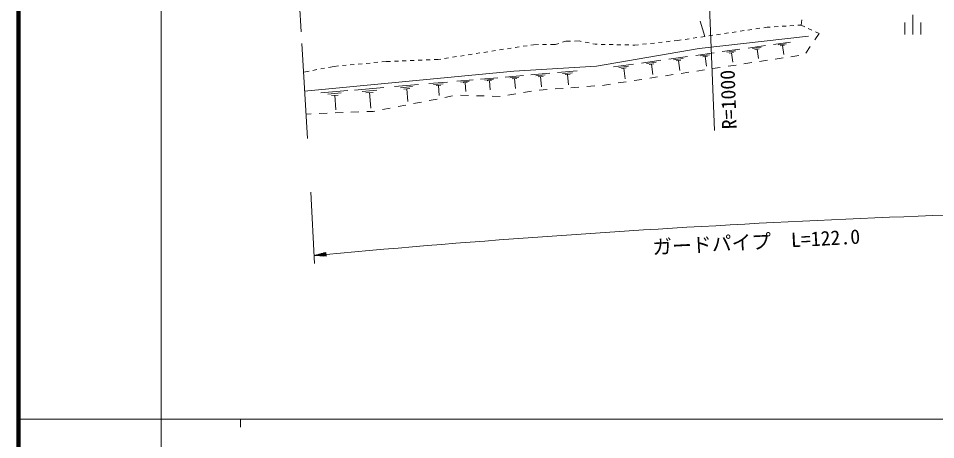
# Model space of a CAD drawing. Units: millimetres, scale not verified. Extents: x 40000 to 680000, y 20000 to 380000.
# Drawn here: x 40000 to 155580, y 202409 to 255519 of the extents above; entities that cross this region are included whole.
import ezdxf
from ezdxf.enums import TextEntityAlignment as Align

# ---------------------------------------------------------------- set-up
doc = ezdxf.new("R2010")
doc.units = ezdxf.units.MM
doc.header["$LTSCALE"] = 1000
doc.linetypes.add('CHAIN', pattern=[18.5, 12, -1.5, 3.5, -1.5])
for name, color, linetype, lineweight in [('M-BGD', 7, 'Continuous', 13), ('M-BMK', 2, 'CHAIN', 13), ('M-BMK-SRVR', 3, 'Continuous', 13), ('M-STR-HTXT', 7, 'Continuous', 13), ('M-TTL', 2, 'Continuous', 140), ('M-TTL-BAND', 7, 'Continuous', 13)]:
    doc.layers.add(name, color=color, linetype=linetype, lineweight=lineweight)
doc.styles.add('ＭＳ ゴシック', font='')
doc.styles.get('ＭＳ ゴシック').set_extended_font_data('MS Gothic')

msp = doc.modelspace()

# ---------------------------------------------------------------- linework, layer by layer
at = {"layer": 'M-BGD'}
for p, q in [((152705, 255974), (152705, 253474)), ((125921, 255147), (126481, 253232)), ((133914, 254337), (134335, 254399)), ((134335, 254399), (134732, 254424)), ((135231, 254455), (135730, 254486)), ((136229, 254517), (136728, 254547)), ((137227, 254578), (137726, 254609)), ((138225, 254640), (138622, 254665)), ((138622, 254665), (138720, 255317)), ((138622, 254665), (139078, 254456)), ((151705, 254974), (151705, 253474)), ((153705, 254974), (153705, 253474)), ((126001, 253160), (126495, 253234)), ((126990, 253307), (127484, 253381)), ((127979, 253454), (128473, 253528)), ((128968, 253601), (129462, 253675)), ((129957, 253748), (130452, 253822)), ((130946, 253895), (131441, 253969)), ((131935, 254042), (132430, 254116)), ((132924, 254189), (133419, 254263)), ((139533, 254247), (139988, 254039)), ((140898, 253622), (140343, 252790)), ((140442, 253831), (140898, 253622)), ((103596, 251997), (104090, 252074)), ((104584, 252151), (104896, 252199)), ((104896, 252199), (105531, 252203)), ((106031, 252207), (106531, 252210)), ((107031, 252213), (107666, 252218)), ((107666, 252218), (108091, 252352)), ((108568, 252501), (108993, 252635)), ((108993, 252635), (109578, 252648)), ((110078, 252660), (110663, 252673)), ((110663, 252673), (110934, 252617)), ((111423, 252515), (111913, 252414)), ((112402, 252312), (112673, 252256)), ((112673, 252256), (112928, 252250)), ((113428, 252239), (113928, 252227)), ((114427, 252216), (114927, 252205)), ((115427, 252193), (115927, 252182)), ((116427, 252170), (116927, 252159)), ((117427, 252148), (117681, 252142)), ((117681, 252142), (118157, 252194)), ((118654, 252247), (119151, 252301)), ((119648, 252355), (120145, 252409)), ((120642, 252463), (121139, 252517)), ((121636, 252571), (122133, 252625)), ((122630, 252678), (123106, 252730)), ((123106, 252730), (123528, 252793)), ((124022, 252866), (124517, 252940)), ((125011, 253013), (125506, 253087)), ((131944, 251778), (134143, 252088)), ((135160, 252231), (137305, 252532)), ((135717, 252163), (136789, 252314)), ((136005, 252058), (136541, 252133)), ((136273, 252096), (136434, 250952)), ((95691, 250771), (96185, 250848)), ((96679, 250925), (97173, 251001)), ((97667, 251078), (98161, 251154)), ((98655, 251231), (99149, 251308)), ((99643, 251384), (100138, 251461)), ((100632, 251538), (101126, 251614)), ((101620, 251691), (102114, 251767)), ((102608, 251844), (103102, 251921)), ((125342, 250850), (127653, 251175)), ((125942, 250777), (127097, 250939)), ((128672, 251318), (130926, 251635)), ((129256, 251247), (130384, 251406)), ((129559, 251136), (130123, 251216)), ((129841, 251176), (130010, 249974)), ((132514, 251709), (133614, 251864)), ((132810, 251601), (133360, 251678)), ((133085, 251640), (133250, 250467)), ((138333, 250837), (137344, 250686)), ((139788, 251958), (139233, 251126)), ((81819, 249656), (82317, 249702)), ((82815, 249748), (83313, 249794)), ((83810, 249840), (84308, 249886)), ((84806, 249932), (85304, 249978)), ((85802, 250024), (86345, 250074)), ((86345, 250074), (86879, 250096)), ((87379, 250116), (87878, 250136)), ((88378, 250157), (88877, 250177)), ((89377, 250197), (89877, 250217)), ((90376, 250238), (90876, 250258)), ((91375, 250278), (91875, 250298)), ((92374, 250318), (92908, 250340)), ((92908, 250340), (93220, 250388)), ((93714, 250465), (94208, 250542)), ((94702, 250618), (95197, 250695)), ((115002, 249395), (117488, 249745)), ((118508, 249889), (120935, 250230)), ((119138, 249812), (120351, 249983)), ((119464, 249693), (120071, 249778)), ((119767, 249736), (119950, 248441)), ((121955, 250373), (124323, 250706)), ((122569, 250299), (123753, 250465)), ((122887, 250182), (123480, 250266)), ((123184, 250224), (123361, 248961)), ((126252, 250664), (126830, 250745)), ((126541, 250704), (126714, 249472)), ((132401, 249933), (131412, 249783)), ((134378, 250234), (133390, 250084)), ((136355, 250536), (135367, 250385)), ((75928, 248729), (76627, 248863)), ((77119, 248957), (77610, 249051)), ((78101, 249145), (78592, 249239)), ((79083, 249334), (79782, 249467)), ((79782, 249467), (80325, 249518)), ((80823, 249564), (81321, 249610)), ((104582, 248388), (106980, 248593)), ((107951, 248676), (110401, 248886)), ((108578, 248565), (109803, 248670)), ((115647, 249317), (116890, 249492)), ((115981, 249195), (116603, 249282)), ((116292, 249239), (116478, 247913)), ((124492, 248729), (123504, 248578)), ((126469, 249030), (125481, 248879)), ((128447, 249331), (127458, 249180)), ((130424, 249632), (129435, 249482)), ((91718, 247286), (94084, 247488)), ((95234, 247587), (97293, 247763)), ((95760, 247494), (96790, 247582)), ((96030, 247378), (96544, 247422)), ((96287, 247400), (96381, 246302)), ((98232, 247844), (100406, 248030)), ((98788, 247745), (99875, 247838)), ((99072, 247623), (99616, 247670)), ((99344, 247647), (99443, 246487)), ((101343, 248110), (103637, 248307)), ((101929, 248006), (103077, 248105)), ((102229, 247878), (102803, 247927)), ((102516, 247902), (102621, 246678)), ((105195, 248279), (106395, 248382)), ((105509, 248145), (106108, 248196)), ((105809, 248170), (105918, 246891)), ((108898, 248428), (109510, 248481)), ((109204, 248454), (109316, 247148)), ((116583, 247524), (115595, 247373)), ((118561, 247825), (117572, 247675)), ((120538, 248126), (119549, 247976)), ((122515, 248427), (121526, 248277)), ((78126, 246121), (81518, 246412)), ((82364, 246484), (86057, 246801)), ((83308, 246317), (85155, 246475)), ((83791, 246110), (84714, 246189)), ((87398, 246915), (90403, 247173)), ((88166, 246779), (89668, 246908)), ((88559, 246611), (89310, 246676)), ((88934, 246643), (89072, 245041)), ((92323, 247178), (93506, 247280)), ((92633, 247046), (93224, 247097)), ((92928, 247071), (93036, 245810)), ((104648, 246357), (103662, 246189)), ((106638, 246544), (105640, 246469)), ((108632, 246695), (107635, 246620)), ((110626, 246846), (109629, 246770)), ((112620, 246996), (111623, 246921)), ((114606, 247223), (113618, 247072)), ((78993, 245968), (80689, 246113)), ((79437, 245778), (80285, 245850)), ((79861, 245814), (80016, 244005)), ((84252, 246150), (84421, 244180)), ((92753, 245350), (91771, 245159)), ((94716, 245730), (93735, 245540)), ((96706, 245794), (95706, 245821)), ((98705, 245740), (97706, 245767)), ((100705, 245686), (99705, 245713)), ((102676, 246021), (101690, 245853)), ((86863, 244207), (85881, 244017)), ((88826, 244588), (87844, 244398)), ((90790, 244969), (89808, 244778)), ((76909, 243482), (76243, 243455)), ((78907, 243561), (77908, 243522)), ((80906, 243641), (79906, 243601)), ((82904, 243720), (81905, 243680)), ((84722, 243792), (83903, 243760)), ((84899, 243827), (84722, 243792))]:
    msp.add_line(p, q, dxfattribs=at)
msp.add_lwpolyline([(139568, 253255), (125780, 251697), (112863, 249498), (102419, 248880), (76070, 246346)], dxfattribs=at)
at = {"layer": 'M-BMK'}
msp.add_line((76428, 240362), (74349, 275185), dxfattribs=at)
at = {"layer": 'M-BMK-SRVR'}
msp.add_line((126278, 278174), (127694, 241368), dxfattribs=at)
at = {"layer": 'M-STR-HTXT'}
for p, q in [((76861, 233621), (77328, 224633)), ((77276, 225631), (78747, 226018)), ((77276, 225631), (78770, 225769)), ((77276, 225631), (78793, 225520)), ((78765, 225819), (77570, 225709)), ((78774, 225719), (77579, 225609)), ((77864, 225786), (78760, 225868)), ((77883, 225587), (78779, 225669)), ((78756, 225918), (78158, 225863)), ((78783, 225619), (78186, 225564)), ((78453, 225941), (78751, 225968)), ((78489, 225542), (78788, 225570)), ((78793, 225520), (78747, 226018))]:
    msp.add_line(p, q, dxfattribs=at)
msp.add_arc((207880, -1192778), 1424410, 90.50452, 95.20051, dxfattribs=at)
at = {"layer": 'M-TTL'}
msp.add_line((40000, 380000), (40000, 20000), dxfattribs=at)
at = {"layer": 'M-TTL-BAND'}
for p, q in [((58000, 370000), (58000, 20000)), ((40000, 205000), (579000, 205000)), ((68000, 205000), (68000, 204000))]:
    msp.add_line(p, q, dxfattribs=at)

# ---------------------------------------------------------------- texts
at = {"layer": 'M-BMK-SRVR', "style": 'ＭＳ ゴシック'}
msp.add_text('R=1000', height=1833, rotation=92.052, dxfattribs=at).set_placement((129596, 241542), align=Align.MIDDLE_LEFT)
at = {"layer": 'M-STR-HTXT', "style": 'ＭＳ ゴシック'}
msp.add_text('ガードパイプ  L=122.0', height=1833, rotation=2.97, dxfattribs=at).set_placement((133043, 225888), align=Align.BOTTOM_CENTER)

doc.saveas('drawing.dxf')
